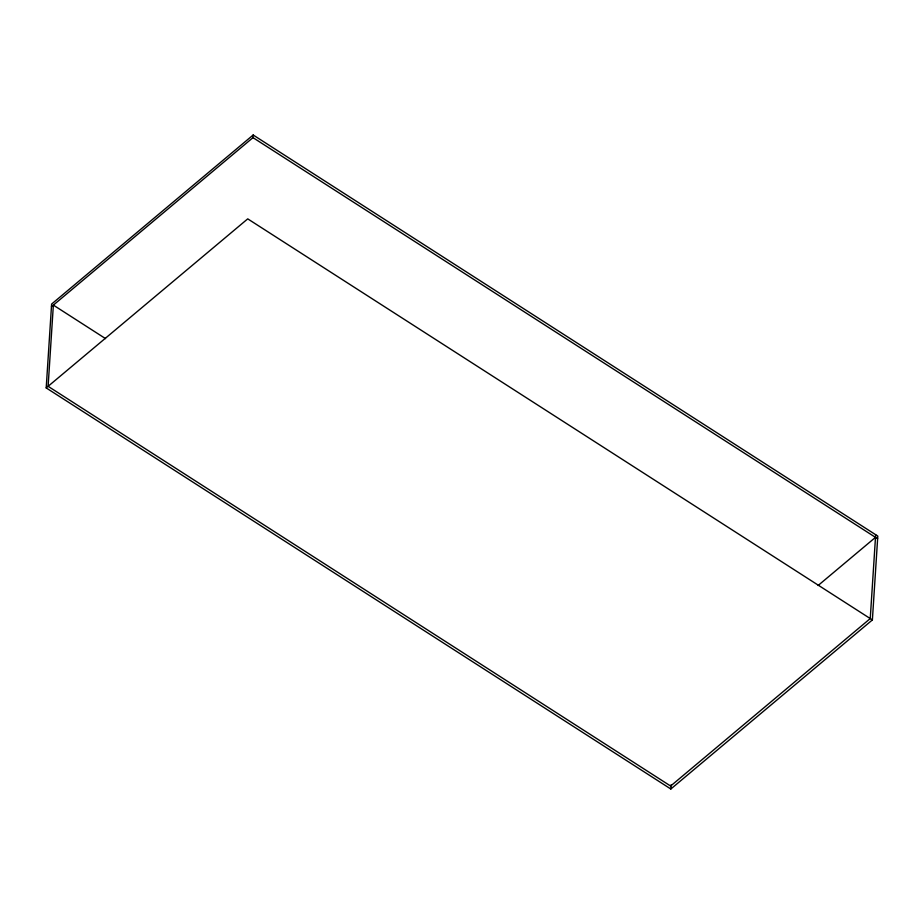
<?xml version="1.0" encoding="UTF-8"?>
<svg xmlns="http://www.w3.org/2000/svg" width="924" height="924" viewBox="0 0 924 924"><rect width="100%" height="100%" fill="white"/><g stroke="black" fill="none" stroke-linecap="round" stroke-linejoin="round"><path stroke-width="1.39" d="M46.2 387.918L51.617 304.065L253.164 134.996L877.8 536.082L872.383 619.935L670.836 789.004L46.2 387.918L247.736 218.861L872.383 619.935M51.455 306.699L252.991 137.641L253.164 134.996M670.836 789.004L671.113 784.719M875.663 534.719L870.246 618.572L670.616 786.035L48.106 386.313L53.361 305.105L105.532 338.611M818.144 585.47L875.49 537.352M252.991 137.641L877.627 538.727"/></g></svg>
